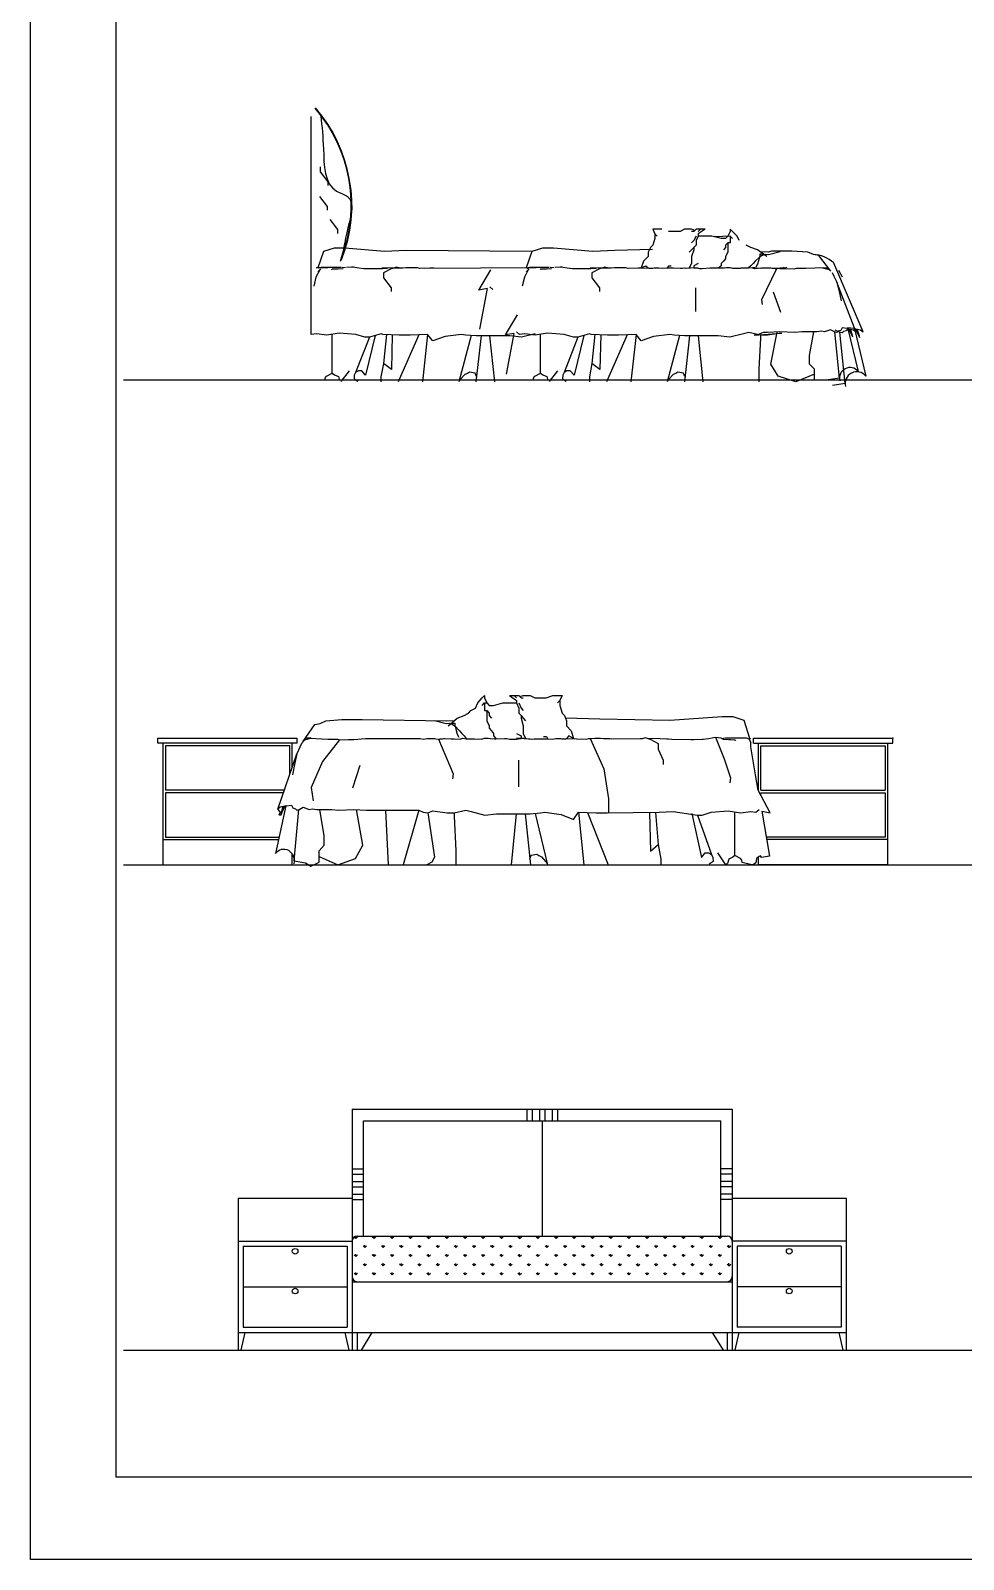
# Model space of a CAD drawing. Header units: inches. Extents: x 15.4 to 57.9, y 9.9 to 34.7.
# Drawn here: x 15.42 to 19.1, y 9.9 to 15.93 of the extents above; entities that cross this region are included whole.
import ezdxf

# ---------------------------------------------------------------- set-up
doc = ezdxf.new("R2010")
doc.units = ezdxf.units.IN
doc.header["$MEASUREMENT"] = 0
for name, color, linetype in [('02', 2, 'Continuous'), ('1', 1, 'Continuous'), ('8', 8, 'Continuous'), ('kadrbm', 4, 'Continuous')]:
    doc.layers.add(name, color=color, linetype=linetype)

# ---------------------------------------------------------------- blocks, each defined once
blk = doc.blocks.new('kadrbm')
at = {"layer": 'kadrbm', "color": 4}
blk.add_lwpolyline([(0, 0), (0, 24.7972), (21, 24.7972), (21, 0), (0, 0)], close=True, dxfattribs=at)
blk.add_lwpolyline([(20.6631, 0.3257), (20.6631, 24.4603), (0.3369, 24.4603), (0.3369, 0.3257), (20.6631, 0.3257)], dxfattribs=at)

msp = doc.modelspace()

# ---------------------------------------------------------------- hatches: boundary and pattern name
at = {"layer": '8'}
h = msp.add_hatch(dxfattribs=at)
h.set_pattern_fill('GRASS', color=256, scale=0.002, style=0)
h.set_pattern_definition([(90, (120.261597, 49.9972), (-0.035921, 0.035921), [0.009525, -0.062317]), (45, (120.261597, 49.9972), (-0.035921024, 0.035921024), [0.009525, -0.041275]), (135, (120.261597, 49.9972), (-0.035921024, -0.035921024), [0.009525, -0.041275])])
h.paths.add_polyline_path([(18.1667, 10.996, 0.414214), (18.1867, 11.016), (18.1867, 11.156, 0.414214), (18.1667, 11.176), (16.7067, 11.176, 0.414214), (16.6867, 11.156), (16.6867, 11.016, 0.414214), (16.7067, 10.996)])

# ---------------------------------------------------------------- linework, layer by layer
at = {"layer": '02'}
for p, q in [((16.5251, 14.7327), (16.5251, 15.5929)), ((16.561, 15.3941), (16.561, 15.3744)), ((16.561, 15.3744), (16.5912, 15.3349)), ((16.5912, 15.3349), (16.5912, 15.3201)), ((16.5577, 15.2776), (16.5879, 15.2381)), ((16.5879, 15.2381), (16.5879, 15.2233)), ((16.5985, 15.1859), (16.6287, 15.1464)), ((16.6287, 15.1464), (16.6287, 15.1316)), ((17.9089, 15.1479), (17.8729, 15.1479)), ((17.8729, 15.1479), (17.8819, 15.1299)), ((17.9809, 15.1389), (17.9359, 15.1389)), ((17.9989, 15.1479), (17.9809, 15.1389)), ((18.0259, 15.1479), (17.9989, 15.1479)), ((18.0394, 15.1434), (18.0259, 15.1479)), ((18.0349, 15.1389), (18.0259, 15.1389)), ((18.0439, 15.1479), (18.0349, 15.1389)), ((18.0799, 15.1479), (18.0439, 15.1479)), ((18.0799, 15.1479), (18.0529, 15.1299)), ((18.0619, 15.1479), (18.0529, 15.1389)), ((18.1789, 15.1389), (18.1699, 15.1209)), ((18.1879, 15.1389), (18.1789, 15.1479)), ((18.1789, 15.1479), (18.1789, 15.1389)), ((18.2059, 15.1209), (18.1879, 15.1389)), ((17.8729, 15.0849), (17.8639, 15.0759)), ((17.8819, 15.1119), (17.8729, 15.0849)), ((17.8811, 15.1315), (17.8819, 15.1119)), ((17.8819, 15.1299), (17.8909, 15.1209)), ((18.0349, 15.1029), (18.0259, 15.0939)), ((18.0439, 15.1209), (18.0349, 15.1029)), ((18.0439, 15.0849), (18.0349, 15.0759)), ((18.0529, 15.1209), (18.0439, 15.1029)), ((18.0439, 15.1029), (18.0439, 15.0849)), ((18.0529, 15.1299), (18.0529, 15.1209)), ((18.1069, 15.1209), (18.0529, 15.1209)), ((18.1429, 15.1119), (18.1069, 15.1209)), ((18.1789, 15.1209), (18.1185, 15.118)), ((18.1609, 15.1119), (18.1429, 15.1119)), ((18.1699, 15.1209), (18.1609, 15.1119)), ((18.1699, 15.0939), (18.1609, 15.0849)), ((18.1609, 15.0849), (18.1609, 15.0759)), ((18.1789, 15.0939), (18.1699, 15.0939)), ((18.1699, 15.0939), (18.1699, 15.0579)), ((18.1879, 15.1119), (18.1789, 15.1209)), ((18.1789, 15.1209), (18.1789, 15.0939)), ((18.2149, 15.1029), (18.2059, 15.1209)), ((18.2599, 15.0759), (18.2419, 15.0849)), ((16.5732, 15.0596), (16.5509, 14.9951)), ((16.6161, 15.0729), (16.5732, 15.0596)), ((16.6584, 15.0729), (16.6161, 15.0729)), ((16.8144, 15.0595), (16.6584, 15.0729)), ((16.9005, 15.064), (16.8144, 15.0595)), ((17.3958, 15.0596), (16.9005, 15.064)), ((17.3958, 15.0596), (17.3735, 14.9951)), ((17.4387, 15.0729), (17.3958, 15.0596)), ((17.4811, 15.0729), (17.4387, 15.0729)), ((17.6371, 15.0595), (17.4811, 15.0729)), ((17.7231, 15.064), (17.6371, 15.0595)), ((17.8725, 15.0684), (17.7231, 15.064)), ((17.8369, 15.0219), (17.8279, 14.9949)), ((17.8549, 15.0399), (17.8369, 15.0219)), ((17.8639, 15.0759), (17.8549, 15.0579)), ((17.8549, 15.0579), (17.8549, 15.0399)), ((18.0259, 15.0669), (18.0169, 15.0579)), ((18.0349, 15.0759), (18.0259, 15.0669)), ((18.0349, 15.0669), (18.0259, 15.0399)), ((18.0259, 15.0399), (18.0259, 15.0129)), ((18.0349, 15.0759), (18.0349, 15.0669)), ((18.1519, 15.0219), (18.1429, 15.0129)), ((18.1609, 15.0759), (18.1519, 15.0669)), ((18.1609, 15.0309), (18.1519, 15.0219)), ((18.1699, 15.0579), (18.1609, 15.0399)), ((18.1609, 15.0399), (18.1609, 15.0309)), ((18.2869, 15.0669), (18.2599, 15.0759)), ((18.2779, 15.0219), (18.2689, 15.0129)), ((18.2948, 15.038), (18.2779, 15.0219)), ((18.2908, 15.0234), (18.2868, 15.0101)), ((18.3229, 15.0399), (18.2869, 15.0669)), ((18.2948, 15.038), (18.2908, 15.0234)), ((18.3054, 15.0447), (18.2948, 15.038)), ((18.3049, 15.0489), (18.2959, 15.0489)), ((18.2959, 15.0489), (18.2959, 15.0399)), ((18.3294, 15.0573), (18.2985, 15.0582)), ((18.3134, 15.0471), (18.3049, 15.0489)), ((18.3187, 15.0487), (18.3054, 15.0447)), ((18.3307, 15.0473), (18.3187, 15.0487)), ((18.342, 15.0617), (18.3294, 15.0573)), ((18.3759, 15.0587), (18.3307, 15.0473)), ((18.4223, 15.0617), (18.342, 15.0617)), ((18.4847, 15.0573), (18.4223, 15.0617)), ((18.507, 15.0484), (18.4847, 15.0573)), ((18.5293, 15.0439), (18.507, 15.0484)), ((18.5755, 14.9829), (18.5293, 15.0439)), ((16.5441, 14.9584), (16.5354, 14.9234)), ((16.5582, 14.9846), (16.5441, 14.9584)), ((16.5903, 14.9958), (16.5453, 14.9958)), ((16.5616, 14.992), (16.5513, 14.9786)), ((16.5643, 14.997), (16.5533, 14.994)), ((16.5984, 14.997), (16.5643, 14.997)), ((16.613, 14.9964), (16.5984, 14.997)), ((16.6075, 14.9903), (16.6057, 14.9873)), ((16.6105, 14.9903), (16.6075, 14.9903)), ((16.6252, 14.9909), (16.6105, 14.9903)), ((16.6239, 14.997), (16.613, 14.9964)), ((16.6416, 14.997), (16.6239, 14.997)), ((16.6319, 14.9909), (16.6252, 14.9909)), ((16.6513, 14.9921), (16.6319, 14.9909)), ((16.6605, 14.9952), (16.6452, 14.997)), ((16.6848, 14.9988), (16.6641, 14.9964)), ((16.6927, 14.9982), (16.6848, 14.9988)), ((16.6976, 14.997), (16.6927, 14.9982)), ((16.7128, 14.9946), (16.6976, 14.997)), ((16.7335, 14.9921), (16.7128, 14.9946)), ((16.7372, 14.9921), (16.7335, 14.9921)), ((16.7707, 14.9915), (16.7372, 14.9921)), ((16.7816, 14.9915), (16.7707, 14.9915)), ((16.8066, 14.9921), (16.7816, 14.9915)), ((16.8545, 14.9958), (16.8035, 14.9946)), ((16.8035, 14.9946), (16.8267, 14.9934)), ((16.8218, 14.994), (16.8066, 14.9921)), ((16.8404, 14.9911), (16.8108, 14.9763)), ((16.8108, 14.9763), (16.8108, 14.9566)), ((16.8267, 14.9934), (16.8218, 14.994)), ((16.8401, 14.9946), (16.8722, 14.9952)), ((16.8559, 14.994), (16.8401, 14.9946)), ((16.8553, 14.9958), (16.8404, 14.9911)), ((16.8606, 14.9982), (16.8545, 14.9958)), ((16.8614, 14.9946), (16.8559, 14.994)), ((16.8722, 14.9952), (16.8606, 14.9982)), ((16.8864, 14.9946), (16.8614, 14.9946)), ((16.8992, 14.9958), (16.8864, 14.9946)), ((16.9211, 14.9958), (16.8992, 14.9958)), ((16.9345, 14.9952), (16.9211, 14.9958)), ((16.9442, 14.9952), (16.9345, 14.9952)), ((16.954, 14.9927), (16.9442, 14.9952)), ((16.9935, 14.994), (16.954, 14.9927)), ((17.4129, 14.9958), (16.9737, 14.9933)), ((17.0088, 14.9946), (16.9935, 14.994)), ((17.1863, 14.9079), (17.2337, 14.988)), ((17.3668, 14.9584), (17.358, 14.9234)), ((17.3808, 14.9846), (17.3668, 14.9584)), ((17.3842, 14.992), (17.3739, 14.9786)), ((17.3869, 14.997), (17.3759, 14.994)), ((17.3818, 14.9931), (17.3774, 14.9931)), ((17.421, 14.997), (17.3869, 14.997)), ((17.4356, 14.9964), (17.421, 14.997)), ((17.4301, 14.9903), (17.4283, 14.9873)), ((17.4332, 14.9903), (17.4301, 14.9903)), ((17.4478, 14.9909), (17.4332, 14.9903)), ((17.4466, 14.997), (17.4356, 14.9964)), ((17.4642, 14.997), (17.4466, 14.997)), ((17.4545, 14.9909), (17.4478, 14.9909)), ((17.474, 14.9921), (17.4545, 14.9909)), ((17.4831, 14.9952), (17.4679, 14.997)), ((17.5074, 14.9988), (17.4867, 14.9964)), ((17.5154, 14.9982), (17.5074, 14.9988)), ((17.5202, 14.997), (17.5154, 14.9982)), ((17.5355, 14.9946), (17.5202, 14.997)), ((17.5562, 14.9921), (17.5355, 14.9946)), ((17.5598, 14.9921), (17.5562, 14.9921)), ((17.5933, 14.9915), (17.5598, 14.9921)), ((17.6043, 14.9915), (17.5933, 14.9915)), ((17.6292, 14.9921), (17.6043, 14.9915)), ((17.6771, 14.9958), (17.6261, 14.9946)), ((17.6261, 14.9946), (17.6493, 14.9934)), ((17.6445, 14.994), (17.6292, 14.9921)), ((17.663, 14.9911), (17.6334, 14.9763)), ((17.6334, 14.9763), (17.6334, 14.9566)), ((17.6493, 14.9934), (17.6445, 14.994)), ((17.6627, 14.9946), (17.6948, 14.9952)), ((17.6785, 14.994), (17.6627, 14.9946)), ((17.6779, 14.9958), (17.663, 14.9911)), ((17.6832, 14.9982), (17.6771, 14.9958)), ((17.684, 14.9946), (17.6785, 14.994)), ((17.6948, 14.9952), (17.6832, 14.9982)), ((17.709, 14.9946), (17.684, 14.9946)), ((17.7218, 14.9958), (17.709, 14.9946)), ((17.7437, 14.9958), (17.7218, 14.9958)), ((17.7571, 14.9952), (17.7437, 14.9958)), ((17.7668, 14.9952), (17.7571, 14.9952)), ((17.7766, 14.9927), (17.7668, 14.9952)), ((17.8162, 14.994), (17.7766, 14.9927)), ((17.8314, 14.9946), (17.8162, 14.994)), ((17.8279, 14.9949), (17.8459, 15.0039)), ((17.8279, 14.9949), (17.8279, 14.9949)), ((17.8582, 14.9933), (17.8314, 14.9946)), ((17.8459, 15.0039), (17.8549, 14.9949)), ((17.8734, 14.9933), (17.8582, 14.9933)), ((17.8783, 14.9946), (17.8734, 14.9933)), ((17.8977, 14.9946), (17.8783, 14.9946)), ((17.9111, 14.9927), (17.8977, 14.9946)), ((17.9349, 14.994), (17.9111, 14.9927)), ((17.9349, 15.0016), (17.9304, 14.995)), ((17.946, 15.0016), (17.9349, 15.0016)), ((17.9556, 14.994), (17.9349, 14.994)), ((17.983, 14.9933), (17.9556, 14.994)), ((17.9903, 14.9927), (17.983, 14.9933)), ((18.002, 14.9937), (17.9903, 14.9927)), ((18.0047, 14.9934), (17.9993, 14.994)), ((18.0224, 14.9946), (18.0047, 14.9934)), ((18.0259, 15.0129), (18.0169, 14.9949)), ((18.0169, 14.9949), (18.0169, 14.9949)), ((18.0529, 14.9949), (18.0224, 14.9946)), ((18.0529, 15.0129), (18.0349, 15.0039)), ((18.0349, 15.0039), (18.0349, 14.9949)), ((18.0522, 14.9928), (18.0352, 14.9946)), ((18.0571, 14.9922), (18.0522, 14.9928)), ((18.0681, 14.9922), (18.0571, 14.9922)), ((18.0986, 14.9944), (18.0681, 14.9922)), ((18.1338, 14.994), (18.1003, 14.9946)), ((18.1399, 14.994), (18.1338, 14.994)), ((18.1429, 15.0039), (18.1339, 14.9949)), ((18.157, 14.9946), (18.1399, 14.994)), ((18.1429, 15.0129), (18.1429, 15.0039)), ((18.1649, 14.9952), (18.157, 14.9946)), ((18.1789, 14.9952), (18.1649, 14.9952)), ((18.185, 14.994), (18.1789, 14.9952)), ((18.1892, 14.9934), (18.185, 14.994)), ((18.2039, 14.9928), (18.1892, 14.9934)), ((18.2179, 14.9934), (18.2039, 14.9928)), ((18.2209, 14.994), (18.2179, 14.9934)), ((18.2514, 14.994), (18.2209, 14.994)), ((18.2509, 14.9949), (18.2422, 14.994)), ((18.2599, 15.0039), (18.2509, 14.9949)), ((18.266, 14.9952), (18.2514, 14.994)), ((18.2689, 15.0129), (18.2599, 15.0039)), ((18.2745, 14.9922), (18.266, 14.9952)), ((18.2758, 14.9951), (18.2685, 14.9951)), ((18.2685, 14.9951), (18.3887, 14.9945)), ((18.2986, 14.9939), (18.2745, 14.9922)), ((18.2912, 14.9928), (18.2758, 14.9951)), ((18.2868, 15.0101), (18.2802, 14.9995)), ((18.3032, 14.9942), (18.2912, 14.9928)), ((18.3017, 14.9933), (18.2986, 14.9939)), ((18.3059, 14.9939), (18.3017, 14.9933)), ((18.3612, 14.992), (18.3029, 14.8688)), ((18.3285, 14.9942), (18.3032, 14.9942)), ((18.3358, 14.9945), (18.3108, 14.9939)), ((18.375, 14.9915), (18.3285, 14.9942)), ((18.3394, 14.9945), (18.3358, 14.9945)), ((18.3443, 14.9933), (18.3394, 14.9945)), ((18.3534, 14.9933), (18.3443, 14.9933)), ((18.3601, 14.9897), (18.3534, 14.9933)), ((18.3589, 14.9897), (18.3583, 14.9884)), ((18.3619, 14.9921), (18.3589, 14.9897)), ((18.3711, 14.9933), (18.3619, 14.9921)), ((18.376, 14.9945), (18.3711, 14.9933)), ((18.3963, 14.9915), (18.375, 14.9915)), ((18.3887, 14.9945), (18.376, 14.9945)), ((18.3889, 14.9977), (18.3909, 14.9967)), ((18.3909, 14.9967), (18.3949, 14.996)), ((18.3949, 14.996), (18.4036, 14.9983)), ((18.4309, 14.9902), (18.3963, 14.9915)), ((18.4389, 14.9928), (18.4309, 14.9902)), ((18.4775, 14.9928), (18.4389, 14.9928)), ((18.548, 14.9955), (18.4775, 14.9928)), ((18.5429, 14.9958), (18.5658, 14.9958)), ((18.5429, 14.9958), (18.57, 14.9885)), ((18.581, 14.9774), (18.5874, 14.9633)), ((18.5874, 14.9633), (18.6, 14.9396)), ((18.7031, 14.743), (18.5875, 15.0146)), ((18.6068, 14.9866), (18.6208, 14.9604)), ((16.8108, 14.9566), (16.841, 14.9171)), ((16.841, 14.9171), (16.841, 14.9023)), ((17.2198, 14.9142), (17.1863, 14.9079)), ((17.2198, 14.9142), (17.1896, 14.7539)), ((17.2425, 14.9101), (17.2297, 14.9203)), ((17.6334, 14.9566), (17.6636, 14.9171)), ((17.6636, 14.9171), (17.6636, 14.9023)), ((18.0432, 14.8233), (18.0432, 14.9171)), ((18.3792, 14.8196), (18.3501, 14.9002)), ((18.6741, 14.744), (18.6, 14.9396)), ((18.6, 14.9396), (18.6079, 14.9081)), ((18.6079, 14.9081), (18.6173, 14.8656)), ((18.3029, 14.8688), (18.3052, 14.8509)), ((17.2915, 14.7306), (17.3389, 14.8107)), ((16.5456, 14.7353), (16.5251, 14.7327)), ((16.5865, 14.7302), (16.5456, 14.7353)), ((16.635, 14.7378), (16.5865, 14.7302)), ((16.6079, 14.5798), (16.6079, 14.7335)), ((16.7015, 14.7327), (16.635, 14.7378)), ((16.7552, 14.7225), (16.7004, 14.583)), ((16.7373, 14.7225), (16.7015, 14.7327)), ((16.7552, 14.7225), (16.7373, 14.7225)), ((16.7782, 14.7289), (16.7401, 14.5718)), ((16.8012, 14.7353), (16.7552, 14.7225)), ((16.8074, 14.7327), (16.8012, 14.7353)), ((16.8722, 14.7302), (16.8074, 14.7327)), ((16.8218, 14.7324), (16.8104, 14.6177)), ((16.8452, 14.7318), (16.8415, 14.5941)), ((16.9502, 14.7314), (16.8685, 14.5458)), ((16.9157, 14.7302), (16.8722, 14.7302)), ((16.9847, 14.7327), (16.9157, 14.7302)), ((16.9847, 14.7327), (16.964, 14.5458)), ((17.0052, 14.7072), (16.9847, 14.7327)), ((17.0537, 14.7251), (17.0052, 14.7072)), ((17.1176, 14.7327), (17.0537, 14.7251)), ((17.156, 14.7289), (17.1079, 14.5458)), ((17.1355, 14.7302), (17.1176, 14.7327)), ((17.1764, 14.7276), (17.1355, 14.7302)), ((17.196, 14.7276), (17.1753, 14.5458)), ((17.3094, 14.7276), (17.1764, 14.7276)), ((17.2502, 14.5458), (17.2308, 14.7276)), ((17.325, 14.7369), (17.2915, 14.7306)), ((17.325, 14.7369), (17.2948, 14.5765)), ((17.3554, 14.7225), (17.3094, 14.7276)), ((17.3477, 14.7327), (17.335, 14.7429)), ((17.3682, 14.7353), (17.3477, 14.7327)), ((17.4091, 14.7353), (17.3554, 14.7225)), ((17.4091, 14.7302), (17.3682, 14.7353)), ((17.4577, 14.7378), (17.4091, 14.7302)), ((17.4305, 14.5798), (17.4305, 14.7335)), ((17.5241, 14.7327), (17.4577, 14.7378)), ((17.5778, 14.7225), (17.523, 14.583)), ((17.5599, 14.7225), (17.5241, 14.7327)), ((17.5778, 14.7225), (17.5599, 14.7225)), ((17.6008, 14.7289), (17.5627, 14.5718)), ((17.6238, 14.7353), (17.5778, 14.7225)), ((17.6301, 14.7327), (17.6238, 14.7353)), ((17.6949, 14.7302), (17.6301, 14.7327)), ((17.6444, 14.7324), (17.6331, 14.6177)), ((17.6679, 14.7318), (17.6641, 14.5941)), ((17.7728, 14.7314), (17.6911, 14.5458)), ((17.7383, 14.7302), (17.6949, 14.7302)), ((17.8073, 14.7327), (17.7383, 14.7302)), ((17.8073, 14.7327), (17.7866, 14.5458)), ((17.8278, 14.7072), (17.8073, 14.7327)), ((17.8764, 14.7251), (17.8278, 14.7072)), ((17.9403, 14.7327), (17.8764, 14.7251)), ((17.9786, 14.7289), (17.9306, 14.5458)), ((17.9582, 14.7302), (17.9403, 14.7327)), ((17.9991, 14.7276), (17.9582, 14.7302)), ((18.0187, 14.7276), (17.9979, 14.5458)), ((18.132, 14.7276), (17.9991, 14.7276)), ((18.0728, 14.5458), (18.0534, 14.7276)), ((18.178, 14.7225), (18.132, 14.7276)), ((18.2317, 14.7353), (18.178, 14.7225)), ((18.2521, 14.7404), (18.2317, 14.7353)), ((18.2982, 14.7302), (18.2521, 14.7404)), ((18.273, 14.7302), (18.3825, 14.7378)), ((18.2909, 14.7327), (18.273, 14.7302)), ((18.3087, 14.7404), (18.2909, 14.7327)), ((18.2985, 14.7188), (18.2917, 14.5957)), ((18.3263, 14.7302), (18.2982, 14.7302)), ((18.299, 14.7302), (18.2985, 14.7188)), ((18.3266, 14.7404), (18.3087, 14.7404)), ((18.3825, 14.7378), (18.3263, 14.7302)), ((18.3752, 14.7429), (18.3266, 14.7404)), ((18.3388, 14.6158), (18.3639, 14.7423)), ((18.434, 14.7404), (18.3752, 14.7429)), ((18.4621, 14.7429), (18.434, 14.7404)), ((18.5209, 14.7429), (18.4621, 14.7429)), ((18.4913, 14.6494), (18.5091, 14.7429)), ((18.5388, 14.7455), (18.5209, 14.7429)), ((18.5516, 14.7429), (18.5388, 14.7455)), ((18.5746, 14.7506), (18.5516, 14.7429)), ((18.5899, 14.7429), (18.5746, 14.7506)), ((18.6002, 14.7404), (18.5899, 14.7429)), ((18.6105, 14.5608), (18.5917, 14.7425)), ((18.6097, 14.7418), (18.5926, 14.7503)), ((18.6053, 14.7455), (18.6002, 14.7404)), ((18.6155, 14.748), (18.6053, 14.7455)), ((18.621, 14.739), (18.6097, 14.7418)), ((18.6326, 14.5395), (18.6116, 14.7413)), ((18.6206, 14.7583), (18.6155, 14.748)), ((18.6411, 14.7557), (18.6206, 14.7583)), ((18.6267, 14.7447), (18.621, 14.739)), ((18.6381, 14.7475), (18.6267, 14.7447)), ((18.6438, 14.7589), (18.6381, 14.7475)), ((18.6411, 14.7557), (18.6656, 14.7506)), ((18.6665, 14.756), (18.6438, 14.7589)), ((18.6438, 14.7551), (18.6843, 14.5864)), ((18.6624, 14.7224), (18.6471, 14.7545)), ((18.662, 14.7283), (18.6533, 14.7532)), ((18.6656, 14.7506), (18.6741, 14.744)), ((18.6665, 14.756), (18.6938, 14.7504)), ((18.6695, 14.7554), (18.7145, 14.5679)), ((18.6902, 14.719), (18.6732, 14.7546)), ((18.6897, 14.7256), (18.6801, 14.7532)), ((18.6938, 14.7504), (18.7031, 14.743)), ((16.8104, 14.6177), (16.8005, 14.5656)), ((16.8104, 14.6177), (16.8104, 14.6177)), ((16.8415, 14.5941), (16.8104, 14.6177)), ((17.6331, 14.6177), (17.6231, 14.5656)), ((17.6641, 14.5941), (17.6331, 14.6177)), ((17.6331, 14.6177), (17.6331, 14.6177)), ((18.2917, 14.5957), (18.2917, 14.5458)), ((18.368, 14.5688), (18.3388, 14.6158)), ((18.4913, 14.6158), (18.4913, 14.6494)), ((18.5115, 14.5957), (18.4913, 14.6158)), ((18.5115, 14.5554), (18.5115, 14.5957)), ((16.579, 14.5542), (16.5812, 14.5631)), ((16.5812, 14.5631), (16.5856, 14.5687)), ((16.5856, 14.5687), (16.6079, 14.5798)), ((16.6079, 14.5798), (16.6168, 14.5731)), ((16.6168, 14.5731), (16.6324, 14.5665)), ((16.6324, 14.5665), (16.6368, 14.5509)), ((16.6435, 14.5465), (16.6758, 14.5887)), ((16.6954, 14.5718), (16.6942, 14.5582)), ((16.6942, 14.5582), (16.7091, 14.5483)), ((16.7004, 14.583), (16.6954, 14.5718)), ((16.7115, 14.5892), (16.7004, 14.583)), ((16.7252, 14.5892), (16.7115, 14.5892)), ((16.7401, 14.5718), (16.7252, 14.5892)), ((16.8005, 14.5656), (16.8005, 14.5458)), ((17.1142, 14.557), (17.1092, 14.5508)), ((17.1315, 14.5743), (17.1142, 14.557)), ((17.1415, 14.5793), (17.1315, 14.5743)), ((17.1501, 14.5842), (17.1415, 14.5793)), ((17.1725, 14.5805), (17.1501, 14.5842)), ((17.1777, 14.5667), (17.1725, 14.5805)), ((17.4016, 14.5542), (17.4038, 14.5631)), ((17.4038, 14.5631), (17.4083, 14.5687)), ((17.4083, 14.5687), (17.4305, 14.5798)), ((17.4305, 14.5798), (17.4394, 14.5731)), ((17.4394, 14.5731), (17.455, 14.5665)), ((17.455, 14.5665), (17.4595, 14.5509)), ((17.4661, 14.5465), (17.4984, 14.5887)), ((17.518, 14.5718), (17.5168, 14.5582)), ((17.5168, 14.5582), (17.5317, 14.5483)), ((17.523, 14.583), (17.518, 14.5718)), ((17.5342, 14.5892), (17.523, 14.583)), ((17.5478, 14.5892), (17.5342, 14.5892)), ((17.5627, 14.5718), (17.5478, 14.5892)), ((17.6231, 14.5656), (17.6231, 14.5458)), ((17.9368, 14.557), (17.9318, 14.5508)), ((17.9541, 14.5743), (17.9368, 14.557)), ((17.9641, 14.5793), (17.9541, 14.5743)), ((17.9728, 14.5842), (17.9641, 14.5793)), ((17.9951, 14.5805), (17.9728, 14.5842)), ((18.0003, 14.5667), (17.9951, 14.5805)), ((18.4375, 14.5458), (18.368, 14.5688)), ((18.5115, 14.5755), (18.4375, 14.5458)), ((18.6105, 14.5608), (18.5653, 14.5531)), ((18.6326, 14.5395), (18.5823, 14.5309)), ((17.1733, 13.2591), (17.1823, 13.2791)), ((17.1823, 13.2791), (17.2003, 13.2991)), ((17.2003, 13.2991), (17.2093, 13.3091)), ((17.2003, 13.2691), (17.2093, 13.2791)), ((17.2093, 13.3091), (17.2093, 13.2991)), ((17.2093, 13.2991), (17.2183, 13.2791)), ((17.2093, 13.2791), (17.2093, 13.2491)), ((17.2093, 13.2791), (17.2183, 13.2791)), ((17.2183, 13.2791), (17.2273, 13.2691)), ((17.2273, 13.2691), (17.2453, 13.2691)), ((17.2453, 13.2691), (17.2813, 13.2791)), ((17.2813, 13.2791), (17.3353, 13.2791)), ((17.3083, 13.3091), (17.3443, 13.3091)), ((17.3083, 13.3091), (17.3353, 13.2891)), ((17.3263, 13.3091), (17.3353, 13.2991)), ((17.3353, 13.2891), (17.3353, 13.2791)), ((17.3353, 13.2791), (17.3443, 13.2591)), ((17.3443, 13.3091), (17.3533, 13.2991)), ((17.3443, 13.2791), (17.3533, 13.2591)), ((17.3488, 13.3041), (17.3623, 13.3091)), ((17.3533, 13.2991), (17.3623, 13.2991)), ((17.3623, 13.3091), (17.3893, 13.3091)), ((17.3893, 13.3091), (17.4073, 13.2991)), ((17.4073, 13.2991), (17.4523, 13.2991)), ((17.4523, 13.2991), (17.4793, 13.3091)), ((17.4793, 13.3091), (17.5153, 13.3091)), ((17.5063, 13.2891), (17.4973, 13.2791)), ((17.5153, 13.3091), (17.5063, 13.2891)), ((17.5071, 13.2909), (17.5063, 13.2691)), ((17.5063, 13.2691), (17.5153, 13.2391)), ((16.5612, 13.1986), (16.5835, 13.2084)), ((16.5835, 13.2084), (16.6459, 13.2134)), ((16.6459, 13.2134), (16.7262, 13.2134)), ((16.7262, 13.2134), (17.0588, 13.2084)), ((17.0123, 13.2101), (17.0575, 13.1974)), ((17.0588, 13.2084), (17.0897, 13.2095)), ((17.0653, 13.1891), (17.1013, 13.2191)), ((17.1013, 13.2191), (17.1283, 13.2291)), ((17.1283, 13.2291), (17.1463, 13.2391)), ((17.1463, 13.2391), (17.1553, 13.2491)), ((17.1553, 13.2491), (17.1733, 13.2591)), ((17.2093, 13.2491), (17.2183, 13.2491)), ((17.2183, 13.2491), (17.2183, 13.2091)), ((17.2183, 13.2491), (17.2273, 13.2391)), ((17.2183, 13.2091), (17.2273, 13.1891)), ((17.2273, 13.2391), (17.2273, 13.2291)), ((17.2273, 13.2291), (17.2363, 13.2191)), ((17.3443, 13.2591), (17.3443, 13.2391)), ((17.3443, 13.2391), (17.3533, 13.2291)), ((17.3533, 13.2591), (17.3623, 13.2491)), ((17.3533, 13.2291), (17.3623, 13.2191)), ((17.3533, 13.2291), (17.3533, 13.2191)), ((17.3533, 13.2191), (17.3623, 13.1891)), ((17.3623, 13.2191), (17.3713, 13.2091)), ((17.5153, 13.2391), (17.5243, 13.2291)), ((17.5243, 13.2291), (17.5333, 13.2091)), ((17.5282, 13.2204), (17.665, 13.2159)), ((17.5333, 13.2091), (17.5333, 13.1891)), ((17.665, 13.2159), (17.9411, 13.2109)), ((17.9411, 13.2109), (18.1471, 13.2258)), ((18.1471, 13.2258), (18.1895, 13.2258)), ((18.1895, 13.2258), (18.2324, 13.211)), ((18.2324, 13.211), (18.2544, 13.1401)), ((16.4927, 13.1258), (16.5389, 13.1936)), ((16.5389, 13.1936), (16.5612, 13.1986)), ((17.0575, 13.1974), (17.0694, 13.1989)), ((17.0694, 13.1989), (17.0828, 13.1944)), ((17.0748, 13.1971), (17.0833, 13.1991)), ((17.0828, 13.1944), (17.0934, 13.187)), ((17.0833, 13.1991), (17.0923, 13.1991)), ((17.0923, 13.1991), (17.0923, 13.1891)), ((17.0934, 13.187), (17.1103, 13.1691)), ((17.0934, 13.187), (17.0974, 13.1708)), ((17.0974, 13.1708), (17.1014, 13.156)), ((17.1014, 13.156), (17.108, 13.1442)), ((17.1103, 13.1691), (17.1193, 13.1591)), ((17.1193, 13.1591), (17.1283, 13.1491)), ((17.1283, 13.1491), (17.1373, 13.1391)), ((17.2273, 13.1891), (17.2273, 13.1791)), ((17.2273, 13.1791), (17.2363, 13.1691)), ((17.2363, 13.1691), (17.2453, 13.1591)), ((17.2453, 13.1591), (17.2453, 13.1491)), ((17.2453, 13.1491), (17.2543, 13.1391)), ((17.3353, 13.1591), (17.3533, 13.1491)), ((17.3533, 13.1491), (17.3533, 13.1391)), ((17.3623, 13.1891), (17.3623, 13.1591)), ((17.3623, 13.1591), (17.3713, 13.1391)), ((17.5333, 13.1891), (17.5513, 13.1691)), ((17.5423, 13.1491), (17.5333, 13.1391)), ((17.5603, 13.1391), (17.5423, 13.1491)), ((17.5513, 13.1691), (17.5603, 13.1391)), ((15.9202, 13.1201), (15.9202, 13.1401)), ((15.9202, 13.1401), (16.4702, 13.1401)), ((16.4702, 13.1201), (15.9202, 13.1201)), ((15.9402, 13.1201), (15.9402, 12.6401)), ((15.9502, 13.1101), (15.9502, 12.9351)), ((16.4402, 13.1101), (15.9502, 13.1101)), ((16.4402, 12.9956), (16.4402, 13.1101)), ((16.4502, 13.025), (16.4502, 13.1201)), ((16.4808, 13.104), (16.4682, 13.0777)), ((16.4702, 13.1201), (16.4702, 13.1401)), ((16.4871, 13.1197), (16.4808, 13.104)), ((16.4982, 13.132), (16.4871, 13.1197)), ((16.5252, 13.1401), (16.4982, 13.132)), ((16.5252, 13.1401), (16.5024, 13.1401)), ((16.5201, 13.1398), (16.5907, 13.1368)), ((16.6373, 13.1339), (16.5703, 13.0483)), ((16.5907, 13.1368), (16.6293, 13.1368)), ((16.6293, 13.1368), (16.6373, 13.1339)), ((16.6373, 13.1339), (16.6719, 13.1354)), ((16.6719, 13.1354), (16.6931, 13.1354)), ((16.6931, 13.1354), (16.7397, 13.1383)), ((16.7397, 13.1383), (16.955, 13.1383)), ((16.955, 13.1383), (16.967, 13.1368)), ((16.967, 13.1368), (16.9824, 13.1394)), ((16.9824, 13.1394), (16.9897, 13.1394)), ((16.9897, 13.1394), (16.9995, 13.1387)), ((16.9995, 13.1387), (17.0122, 13.1387)), ((17.0122, 13.1387), (17.0171, 13.1373)), ((17.0171, 13.1373), (17.0262, 13.136)), ((17.0262, 13.136), (17.0293, 13.1333)), ((17.027, 13.1359), (17.0853, 12.999)), ((17.0281, 13.1333), (17.0348, 13.1373)), ((17.0293, 13.1333), (17.0299, 13.1319)), ((17.0348, 13.1373), (17.0439, 13.1373)), ((17.0439, 13.1373), (17.0488, 13.1387)), ((17.0488, 13.1387), (17.0524, 13.1387)), ((17.0524, 13.1387), (17.0774, 13.138)), ((17.0774, 13.138), (17.0823, 13.138)), ((17.0823, 13.138), (17.0865, 13.1373)), ((17.0865, 13.1373), (17.0896, 13.138)), ((17.0896, 13.138), (17.1137, 13.1361)), ((17.1137, 13.1361), (17.1222, 13.1395)), ((17.1222, 13.1395), (17.1368, 13.1381)), ((17.1368, 13.1381), (17.1673, 13.1381)), ((17.1373, 13.1391), (17.146, 13.1381)), ((17.1673, 13.1381), (17.1703, 13.1374)), ((17.1703, 13.1374), (17.1843, 13.1368)), ((17.1843, 13.1368), (17.1989, 13.1374)), ((17.1989, 13.1374), (17.2032, 13.1381)), ((17.2032, 13.1381), (17.2093, 13.1395)), ((17.2093, 13.1395), (17.2233, 13.1395)), ((17.2233, 13.1395), (17.2312, 13.1388)), ((17.2312, 13.1388), (17.2483, 13.1381)), ((17.2483, 13.1381), (17.2544, 13.1381)), ((17.2544, 13.1381), (17.2878, 13.1388)), ((17.2878, 13.1388), (17.2958, 13.1388)), ((17.2958, 13.1388), (17.3085, 13.1368)), ((17.3085, 13.1368), (17.3201, 13.1361)), ((17.3201, 13.1361), (17.3311, 13.1361)), ((17.3311, 13.1361), (17.3359, 13.1368)), ((17.3658, 13.1388), (17.3353, 13.1391)), ((17.3359, 13.1368), (17.353, 13.1388)), ((17.3658, 13.1388), (17.3834, 13.1374)), ((17.3713, 13.1391), (17.3713, 13.1391)), ((17.3834, 13.1374), (17.3889, 13.1381)), ((17.3862, 13.1378), (17.3979, 13.1367)), ((17.3979, 13.1367), (17.4052, 13.1374)), ((17.4052, 13.1374), (17.4326, 13.1381)), ((17.4326, 13.1381), (17.4533, 13.1381)), ((17.4422, 13.1466), (17.4533, 13.1466)), ((17.4533, 13.1466), (17.4578, 13.1392)), ((17.4533, 13.1381), (17.477, 13.1367)), ((17.477, 13.1367), (17.4904, 13.1387)), ((17.4904, 13.1387), (17.5099, 13.1387)), ((17.5099, 13.1387), (17.5148, 13.1374)), ((17.5148, 13.1374), (17.53, 13.1374)), ((17.53, 13.1374), (17.5568, 13.1387)), ((17.5568, 13.1387), (17.572, 13.1381)), ((17.5603, 13.1391), (17.5603, 13.1391)), ((17.572, 13.1381), (17.6116, 13.1367)), ((17.6116, 13.1367), (17.6214, 13.1394)), ((17.6214, 13.1394), (17.6311, 13.1394)), ((17.6262, 13.1394), (17.6805, 13.0187)), ((17.6311, 13.1394), (17.6445, 13.1401)), ((17.6445, 13.1401), (17.6664, 13.1401)), ((17.6664, 13.1401), (17.6792, 13.1387)), ((17.6792, 13.1387), (17.7042, 13.1387)), ((17.7042, 13.1387), (17.7096, 13.1381)), ((17.7096, 13.1381), (17.8255, 13.1387)), ((17.8255, 13.1387), (17.8334, 13.1394)), ((17.8334, 13.1394), (17.845, 13.1428)), ((17.845, 13.1428), (17.8511, 13.1401)), ((17.8502, 13.1401), (17.8651, 13.1349)), ((17.8511, 13.1401), (17.9021, 13.1388)), ((17.8651, 13.1349), (17.8948, 13.1185)), ((17.8948, 13.1185), (17.8948, 13.0966)), ((17.8948, 13.0966), (17.9146, 13.0527)), ((17.9021, 13.1388), (17.9289, 13.1374)), ((17.9289, 13.1374), (17.9337, 13.1381)), ((17.9337, 13.1381), (17.949, 13.1361)), ((17.949, 13.1361), (18.0239, 13.1354)), ((18.0239, 13.1354), (18.0349, 13.1354)), ((18.0349, 13.1354), (18.0684, 13.1361)), ((18.0684, 13.1361), (18.072, 13.1361)), ((18.072, 13.1361), (18.0927, 13.1388)), ((18.0927, 13.1388), (18.108, 13.1415)), ((18.108, 13.1415), (18.1128, 13.1428)), ((18.1128, 13.1428), (18.1207, 13.1435)), ((18.1207, 13.1435), (18.1545, 13.0588)), ((18.1207, 13.1435), (18.1414, 13.1408)), ((18.1414, 13.1408), (18.1506, 13.1367)), ((18.1451, 13.1394), (18.1603, 13.1415)), ((18.1506, 13.1367), (18.1542, 13.1361)), ((18.1542, 13.1361), (18.1737, 13.1347)), ((18.1603, 13.1415), (18.1816, 13.1415)), ((18.1737, 13.1347), (18.1804, 13.1347)), ((18.1804, 13.1347), (18.195, 13.134)), ((18.1816, 13.1415), (18.1926, 13.1408)), ((18.1926, 13.1408), (18.2072, 13.1415)), ((18.195, 13.134), (18.1981, 13.134)), ((18.1981, 13.134), (18.1999, 13.1307)), ((18.2072, 13.1415), (18.2413, 13.1415)), ((18.2413, 13.1415), (18.2523, 13.1381)), ((18.2523, 13.1381), (18.2602, 13.1234)), ((18.2544, 13.1401), (18.2591, 13.1393)), ((18.2602, 13.1059), (18.2602, 13.1234)), ((18.279, 12.9951), (18.2602, 13.1059)), ((18.2702, 13.1401), (18.8202, 13.1401)), ((18.2702, 13.1201), (18.2702, 13.1401)), ((18.2702, 13.1201), (18.8202, 13.1201)), ((18.2902, 12.9327), (18.2902, 13.1201)), ((18.3002, 12.9351), (18.3002, 13.1101)), ((18.3002, 13.1101), (18.7902, 13.1101)), ((18.7902, 13.1101), (18.7902, 12.9351)), ((18.8002, 13.1201), (18.8002, 12.6401)), ((18.8202, 13.1201), (18.8202, 13.1401)), ((16.3941, 12.8603), (16.4682, 13.0777)), ((16.4603, 13.0427), (16.4509, 12.9955)), ((16.4682, 13.0777), (16.4603, 13.0427)), ((16.5703, 13.0483), (16.5254, 12.9457)), ((16.689, 12.9443), (16.7181, 13.0339)), ((17.345, 12.9485), (17.345, 13.0527)), ((17.9146, 13.0527), (17.9146, 13.0362)), ((18.1545, 13.0588), (18.1796, 12.9836)), ((17.0853, 12.999), (17.083, 12.9791)), ((17.6805, 13.0187), (17.698, 12.9009)), ((18.1796, 12.9836), (18.1771, 12.9636)), ((18.2893, 12.9345), (18.279, 12.9951)), ((16.4196, 12.9351), (15.9502, 12.9351)), ((15.9502, 12.9251), (15.9502, 12.7501)), ((16.4162, 12.9251), (15.9502, 12.9251)), ((16.5254, 12.9457), (16.5329, 12.8925)), ((18.3367, 12.8454), (18.2893, 12.9345)), ((18.3002, 12.9351), (18.7902, 12.9351)), ((18.3002, 12.9251), (18.7902, 12.9251)), ((18.3002, 12.9139), (18.3002, 12.9251)), ((18.7902, 12.9251), (18.7902, 12.7501)), ((16.4244, 12.8727), (16.3839, 12.6852)), ((16.4026, 12.8677), (16.3941, 12.8603)), ((16.3941, 12.8603), (16.3983, 12.8516)), ((16.3983, 12.8516), (16.4062, 12.8429)), ((16.3986, 12.838), (16.4023, 12.8473)), ((16.4271, 12.8733), (16.4026, 12.8677)), ((16.4058, 12.8363), (16.4211, 12.872)), ((16.4062, 12.8429), (16.4148, 12.8705)), ((16.4271, 12.8733), (16.4476, 12.8762)), ((16.4476, 12.8762), (16.4527, 12.8648)), ((16.4527, 12.8648), (16.4629, 12.862)), ((16.4577, 12.6568), (16.4765, 12.8587)), ((16.4629, 12.862), (16.468, 12.8563)), ((16.468, 12.8563), (16.4783, 12.8592)), ((16.4783, 12.8592), (16.4936, 12.8677)), ((16.4936, 12.8677), (16.5166, 12.8592)), ((16.5166, 12.8592), (16.5294, 12.862)), ((16.5294, 12.862), (16.5473, 12.8592)), ((16.5473, 12.8592), (16.6061, 12.8592)), ((16.5769, 12.7552), (16.5591, 12.8592)), ((16.6061, 12.8592), (16.6342, 12.8563)), ((16.6342, 12.8563), (16.693, 12.8592)), ((16.693, 12.8592), (16.7415, 12.8563)), ((16.7293, 12.7179), (16.7043, 12.8585)), ((16.7415, 12.8563), (16.9494, 12.8563)), ((16.8189, 12.8563), (16.8288, 12.6401)), ((16.9494, 12.8563), (16.8877, 12.6401)), ((16.9494, 12.8563), (16.9673, 12.8478)), ((16.9673, 12.8478), (16.9852, 12.845)), ((16.9852, 12.845), (17.0057, 12.8535)), ((17.0057, 12.8535), (17.0619, 12.845)), ((17.09, 12.845), (17.1361, 12.8563)), ((17.1361, 12.8563), (17.1565, 12.8507)), ((17.1565, 12.8507), (17.2102, 12.8365)), ((17.43, 12.845), (17.4479, 12.8478)), ((17.4479, 12.8478), (17.5118, 12.8393)), ((17.5604, 12.8195), (17.5808, 12.8478)), ((17.5808, 12.8478), (17.6499, 12.845)), ((17.5808, 12.8478), (17.6016, 12.6401)), ((17.6154, 12.8464), (17.6971, 12.6401)), ((17.6933, 12.845), (17.8981, 12.8478)), ((17.698, 12.9009), (17.698, 12.845)), ((17.8603, 12.8468), (17.8641, 12.6938)), ((17.8838, 12.8474), (17.8951, 12.72)), ((17.8981, 12.8478), (17.9544, 12.8507)), ((17.9544, 12.8507), (18.0504, 12.8365)), ((18.0683, 12.8365), (18.1041, 12.8478)), ((18.1041, 12.8478), (18.1705, 12.8535)), ((18.1705, 12.8535), (18.2191, 12.845)), ((18.1977, 12.6779), (18.1977, 12.8487)), ((18.2191, 12.845), (18.26, 12.8507)), ((18.26, 12.8507), (18.2804, 12.8478)), ((18.2804, 12.8478), (18.2932, 12.8592)), ((18.3032, 12.8524), (18.3367, 12.8454)), ((18.3032, 12.8524), (18.3334, 12.6743)), ((16.4008, 12.8363), (16.3986, 12.838)), ((16.4058, 12.8363), (16.4008, 12.8363)), ((16.4072, 12.8393), (16.4058, 12.8363)), ((16.4062, 12.8429), (16.4086, 12.8409)), ((16.4062, 12.8429), (16.4072, 12.8393)), ((16.9852, 12.845), (17.0121, 12.6713)), ((17.0619, 12.845), (17.09, 12.845)), ((17.0892, 12.845), (17.0897, 12.8324)), ((17.0897, 12.8324), (17.0965, 12.6955)), ((17.2102, 12.8365), (17.2562, 12.8421)), ((17.2562, 12.8421), (17.3891, 12.8421)), ((17.3154, 12.6401), (17.3348, 12.8421)), ((17.3695, 12.8421), (17.3902, 12.6401)), ((17.3891, 12.8421), (17.43, 12.845)), ((17.4096, 12.8436), (17.4576, 12.6401)), ((17.5118, 12.8393), (17.5604, 12.8195)), ((17.6499, 12.845), (17.6933, 12.845)), ((18.0274, 12.8436), (18.0655, 12.669)), ((18.0504, 12.8365), (18.0683, 12.8365)), ((18.0504, 12.8365), (18.1052, 12.6814)), ((15.9402, 12.7401), (16.3958, 12.7401)), ((15.9502, 12.7501), (16.3979, 12.7501)), ((16.5769, 12.7179), (16.5769, 12.7552)), ((18.7902, 12.7501), (18.3206, 12.7501)), ((18.8002, 12.7401), (18.3223, 12.7401)), ((16.4502, 12.6401), (16.4502, 12.683)), ((16.5567, 12.6955), (16.5769, 12.7179)), ((16.5567, 12.6508), (16.5567, 12.6955)), ((16.5567, 12.6731), (16.6307, 12.6401)), ((16.6307, 12.6401), (16.7002, 12.6657)), ((16.7002, 12.6657), (16.7293, 12.7179)), ((17.0121, 12.6713), (17.0013, 12.6506)), ((17.0965, 12.6955), (17.0965, 12.6401)), ((17.3879, 12.6634), (17.3931, 12.6787)), ((17.3931, 12.6787), (17.4154, 12.6828)), ((17.4154, 12.6828), (17.4241, 12.6773)), ((17.4241, 12.6773), (17.434, 12.6718)), ((17.434, 12.6718), (17.4514, 12.6525)), ((17.8641, 12.6938), (17.8951, 12.72)), ((17.8951, 12.72), (17.9051, 12.6622)), ((17.8951, 12.72), (17.8951, 12.72)), ((18.0655, 12.669), (18.0804, 12.6883)), ((18.0804, 12.6883), (18.094, 12.6883)), ((18.094, 12.6883), (18.1052, 12.6814)), ((18.1052, 12.6814), (18.1102, 12.669)), ((18.1102, 12.669), (18.1114, 12.6539)), ((18.162, 12.6409), (18.1298, 12.6878)), ((18.1888, 12.6705), (18.1732, 12.6631)), ((18.1977, 12.6779), (18.1888, 12.6705)), ((18.2199, 12.6656), (18.1977, 12.6779)), ((18.2244, 12.6594), (18.2199, 12.6656)), ((18.2823, 12.6656), (18.28, 12.6483)), ((18.2934, 12.673), (18.2823, 12.6656)), ((18.2902, 12.6401), (18.2902, 12.6709)), ((18.299, 12.6754), (18.2934, 12.673)), ((18.3023, 12.6693), (18.299, 12.6754)), ((18.3334, 12.6743), (18.3023, 12.6693)), ((15.9402, 12.6401), (16.4502, 12.6401)), ((16.4577, 12.6568), (16.5029, 12.6483)), ((16.4802, 12.6401), (18.2602, 12.6401)), ((16.5029, 12.6483), (16.5231, 12.6358)), ((16.5231, 12.6358), (16.5567, 12.6508)), ((17.0013, 12.6506), (16.9822, 12.6401)), ((17.4514, 12.6525), (17.4564, 12.6456)), ((17.9051, 12.6622), (17.9051, 12.6401)), ((18.1114, 12.6539), (18.0965, 12.6429)), ((18.0965, 12.6429), (18.0965, 12.6429)), ((18.1687, 12.6458), (18.162, 12.6409)), ((18.162, 12.6409), (18.162, 12.6409)), ((18.1732, 12.6631), (18.1687, 12.6458)), ((18.2266, 12.6495), (18.2244, 12.6594)), ((18.2645, 12.6409), (18.2266, 12.6495)), ((18.2602, 12.6418), (18.2602, 12.6401)), ((18.27, 12.6409), (18.2645, 12.6409)), ((18.28, 12.6483), (18.27, 12.6409)), ((18.8002, 12.6401), (18.2902, 12.6401)), ((16.6867, 11.676), (18.1867, 11.676)), ((16.6867, 11.676), (16.6867, 10.726)), ((17.3767, 11.676), (17.3767, 11.631)), ((17.3967, 11.676), (17.3967, 11.631)), ((17.4267, 11.676), (17.4267, 11.631)), ((17.4467, 11.676), (17.4467, 11.631)), ((17.4767, 11.676), (17.4767, 11.631)), ((17.4967, 11.676), (17.4967, 11.631)), ((18.1867, 11.676), (18.1867, 10.726)), ((16.7317, 11.631), (18.1417, 11.631)), ((16.7317, 11.176), (16.7317, 11.631)), ((17.4367, 11.631), (17.4367, 11.176)), ((18.1417, 11.176), (18.1417, 11.631)), ((16.6867, 11.4407), (16.7317, 11.4407)), ((16.6867, 11.4207), (16.7317, 11.4207)), ((18.1867, 11.4407), (18.1417, 11.4407)), ((18.1867, 11.4207), (18.1417, 11.4207)), ((16.6867, 11.3907), (16.7317, 11.3907)), ((16.6867, 11.3707), (16.7317, 11.3707)), ((16.6867, 11.3407), (16.7317, 11.3407)), ((18.1867, 11.3907), (18.1417, 11.3907)), ((18.1867, 11.3707), (18.1417, 11.3707)), ((18.1867, 11.3407), (18.1417, 11.3407)), ((16.2367, 11.326), (16.6867, 11.326)), ((16.2367, 11.326), (16.2367, 10.726)), ((16.6867, 11.3207), (16.7317, 11.3207)), ((18.1867, 11.3207), (18.1417, 11.3207)), ((18.1867, 11.326), (18.6367, 11.326)), ((18.6367, 11.326), (18.6367, 10.726)), ((16.7067, 11.176), (18.1667, 11.176)), ((16.2367, 11.156), (16.6867, 11.156)), ((16.2567, 11.136), (16.6667, 11.136)), ((16.2567, 11.136), (16.2567, 10.816)), ((16.6667, 11.136), (16.6667, 10.816)), ((18.6367, 11.156), (18.1867, 11.156)), ((18.2067, 11.136), (18.2067, 10.816)), ((18.6167, 11.136), (18.2067, 11.136)), ((18.6167, 11.136), (18.6167, 10.816)), ((16.6867, 10.996), (18.1867, 10.996)), ((16.2567, 10.976), (16.6667, 10.976)), ((18.6167, 10.976), (18.2067, 10.976)), ((16.2367, 10.796), (18.6367, 10.796)), ((16.249, 10.726), (16.2641, 10.796)), ((16.2567, 10.816), (16.6667, 10.816)), ((16.6744, 10.726), (16.6593, 10.796)), ((16.7067, 10.796), (16.7067, 10.726)), ((16.7651, 10.796), (16.7227, 10.726)), ((18.1083, 10.796), (18.1507, 10.726)), ((18.1667, 10.796), (18.1667, 10.726)), ((18.199, 10.726), (18.2141, 10.796)), ((18.6167, 10.816), (18.2067, 10.816)), ((18.6244, 10.726), (18.6093, 10.796))]:
    msp.add_line(p, q, dxfattribs=at)
for centre in [(16.4617, 11.1158), (18.4117, 11.1158), (16.4617, 10.959), (18.4117, 10.959)]:
    msp.add_circle(centre, 0.0111, dxfattribs=at)
for centre, radius, start, end in [((16.0975, 15.2419), 0.5859, 338.55724, 40.92592), ((16.0975, 15.2419), 0.5879, 338.55724, 40.92592), ((18.5021, 14.9238), 0.1247, 46.76701, 87.77272), ((18.6518, 14.5608), 0.0413, 38.25937, 195.77585), ((18.6784, 14.5395), 0.0459, 38.25937, 195.77585), ((16.7067, 11.156), 0.02, 90, 180), ((18.1667, 11.156), 0.02, 0, 90), ((16.7067, 11.016), 0.02, 180, 270), ((18.1667, 11.016), 0.02, 270, 0)]:
    msp.add_arc(centre, radius, start, end, dxfattribs=at)
at = {"layer": '02', "extrusion": (0, 0, -1)}
msp.add_ellipse((16.4164, 12.6568), major_axis=(0, 0.0459), ratio=0.9, start_param=-0.903044, end_param=1.846137, dxfattribs=at)
at = {"layer": '02'}
msp.add_open_spline([(16.5631, 15.5941), (16.5676, 15.5534), (16.5769, 15.4542), (16.5748, 15.3067), (16.7108, 15.2719), (16.6637, 15.149), (16.6547, 15.0701), (16.6434, 15.033), (16.6397, 15.0211)], degree=3, knots=[45.829096, 45.829096, 45.829096, 45.829096, 173.894025, 347.938449, 396.466045, 539.86037, 617.796472, 654.888415, 654.888415, 654.888415, 654.888415], dxfattribs=at)
msp.add_point((18.8202, 13.1401), dxfattribs=at)
at = {"layer": '1'}
for p, q in [((15.7844, 14.5542), (36.0806, 14.5542)), ((15.7844, 12.6401), (36.0806, 12.6401)), ((15.7844, 10.726), (36.0806, 10.726))]:
    msp.add_line(p, q, dxfattribs=at)

# ---------------------------------------------------------------- block references
at = {"layer": 'kadrbm'}
msp.add_blockref('kadrbm', (15.4175, 9.9004), dxfattribs=at)

doc.saveas('drawing.dxf')
